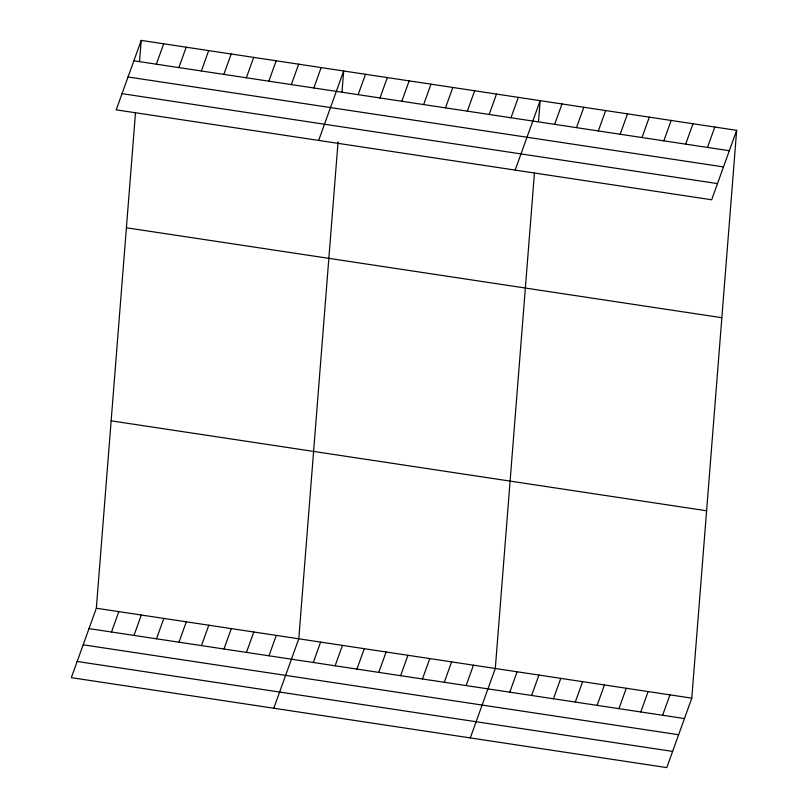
<?xml version="1.0" encoding="UTF-8"?>
<svg xmlns="http://www.w3.org/2000/svg" width="808" height="808" viewBox="0 0 808 808"><rect width="100%" height="100%" fill="white"/><g stroke="black" fill="none" stroke-linecap="round" stroke-linejoin="round"><path stroke-width="1.21" d="M736.664 130.341L711.666 199.778L116.211 109.848L141.208 40.4L736.664 130.341L691.789 698.152L666.792 767.6L71.336 677.66L96.334 608.222L135.502 112.655M139.562 61.216L141.208 40.4M338.047 142.016L298.788 638.795L273.791 708.242M342.016 91.799L343.663 70.983L318.665 140.42M534.452 172.912L495.294 668.479L470.286 737.916M538.522 121.483L540.168 100.657L515.161 170.104M156.358 64.196L163.701 43.794M178.861 67.589L186.204 47.197M201.354 70.993L208.696 50.591M223.846 74.387L231.189 53.995M246.339 77.78L253.682 57.388M268.842 81.184L276.185 60.782M291.334 84.577L298.677 64.186M111.484 632.008L118.827 611.616M313.827 87.981L321.17 67.579M133.987 635.411L141.329 615.009M156.479 638.805L163.822 618.413M358.156 94.677L365.499 74.275M178.972 642.209L186.315 621.807M379.992 97.97L387.335 77.578M201.465 645.602L208.807 625.21M401.818 101.273L409.161 80.871M223.957 648.996L231.31 628.604M423.655 104.565L430.997 84.173M246.46 652.399L253.803 631.997M445.491 107.868L452.834 87.466M268.953 655.793L276.296 635.401M467.327 111.161L474.67 90.769M489.153 114.463L496.496 94.061M313.282 662.489L320.625 642.097M510.989 117.756L518.332 97.364M335.118 665.792L342.461 645.39M356.944 669.085L364.287 648.693M554.652 124.351L561.994 103.959M378.78 672.387L386.123 651.985M576.488 127.654L583.83 107.252M400.616 675.68L407.959 655.288M598.324 130.947L605.667 110.555M422.443 678.983L429.795 658.581M620.16 134.249L627.503 113.847M444.279 682.275L451.621 661.883M641.986 137.542L649.329 117.15M466.115 685.578L473.458 665.176M663.822 140.844L671.165 120.442M685.659 144.137L693.001 123.745M509.777 692.173L517.12 671.771M707.485 147.44L714.827 127.038M531.614 695.466L538.956 675.074M553.45 698.769L560.792 678.366M575.286 702.061L582.629 681.669M597.112 705.364L604.455 684.962M618.948 708.656L626.291 688.264M640.784 711.959L648.127 691.557M662.611 715.252L669.953 694.86M133.865 60.792L729.321 150.732M128.038 76.982L723.493 166.923M122.038 93.657L717.494 183.598M126.402 227.775L721.857 317.716M111.14 420.837L706.596 510.777M96.334 608.222L691.789 698.152M88.991 628.614L684.447 718.554M83.163 644.804L678.619 734.735M77.164 661.479L672.62 751.41"/></g></svg>
